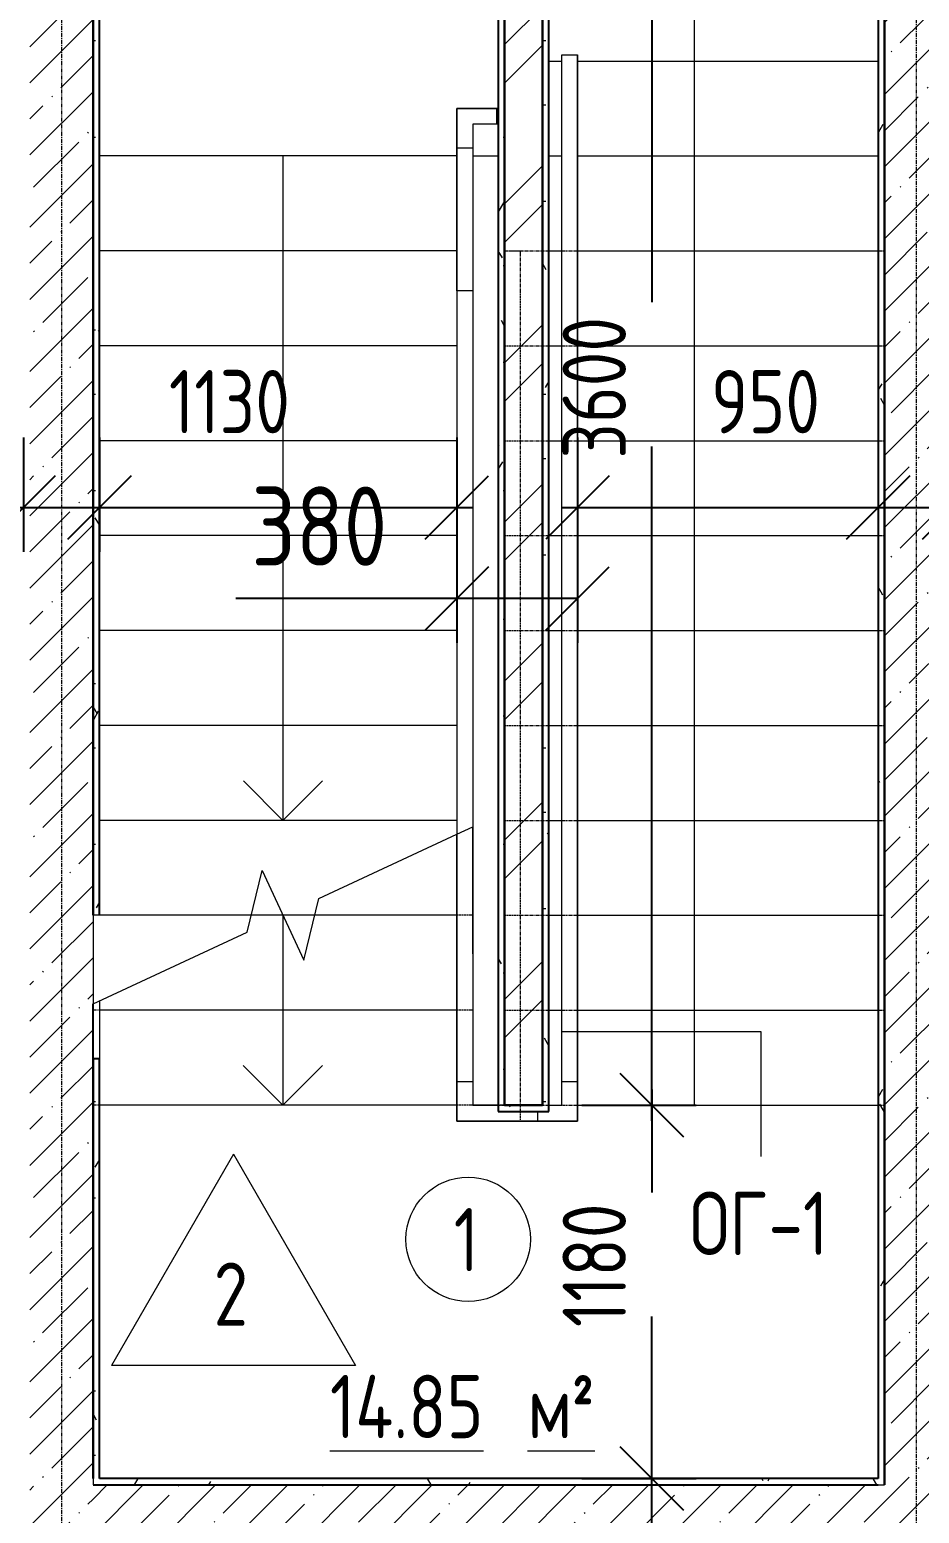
# Model space of a CAD drawing. Header units: millimetres. Extents: x -11854 to 4360091, y -19344 to 4989148.
# Drawn here: x 99603 to 102413, y 17377 to 22067 of the extents above; entities that cross this region are included whole.
import ezdxf

# ---------------------------------------------------------------- set-up
doc = ezdxf.new("R2010")
doc.units = ezdxf.units.MM
doc.linetypes.add('Линия сетки', pattern=[22.225, 12.7, -3.175, 3.175, -3.175])
doc.linetypes.add('Сверху', pattern=[3.96875, 2.38125, -1.5875])
doc.layers.get('0').update_dxf_attribs({"color": 254})
doc.layers.get('Defpoints').update_dxf_attribs({"color": 254})
for name, color, linetype, lineweight in [('_Сверху_ - Верхние поручни', 254, 'Сверху', 9), ('A-ANNO-DIMS', 254, 'Continuous', 9), ('A-AREA-IDEN', 254, 'Continuous', 9), ('A-FLOR', 254, 'Continuous', 9), ('A-FLOR-HRAL-IDEN', 254, 'Continuous', 9), ('A-WALL', 254, 'Continuous', 9), ('S-GRID', 254, 'Continuous', 9), ('S-STRS', 254, 'Continuous', 9), ('S-STRS-ANNO', 254, 'Continuous', 9), ('S-STRS-MBND', 254, 'Сверху', 9), ('Верхние поручни', 254, 'Continuous', 9)]:
    doc.layers.add(name, color=color, linetype=linetype, lineweight=lineweight)
doc.styles.add('ISOCPEUR', font='isocpeur.ttf', dxfattribs={"width": 0.8, "height": 200})
doc.styles.add('ISOCPEUR_1', font='isocpeur.ttf', dxfattribs={"width": 0.8, "height": 250})
doc.styles.add('ISOCPEUR_B', font='', dxfattribs={"width": 0.8, "height": 200})
doc.styles.add('ISOCPEUR_B_1', font='', dxfattribs={"width": 0.8, "height": 200})
doc.styles.get('ISOCPEUR_B').set_extended_font_data('ISOCPEUR', bold=True)
doc.styles.get('ISOCPEUR_B_1').set_extended_font_data('ISOCPEUR', bold=True)
doc.dimstyles.new('2_0_мм_ISOCPEUR', dxfattribs={"dimscale": 304.8, "dimtxt": 199.196235, "dimasz": 0.656168, "dimexe": 0.459318, "dimexo": 0.625, "dimgap": 0.065617, "dimtad": 1, "dimdec": 0, "dimtxsty": 'ISOCPEUR', "dimblk1": 'OBLIQUE', "dimblk2": 'OBLIQUE', "dimsah": 1, "dimcen": 2.5, "dimdle": 0.164042, "dimazin": 3, "dimtfac": 1, "dimtix": 1, "dimtmove": 0, "dimatfit": 3, "dimfxl": 0.787402, "dimfxlon": 1, "dimtvp": 1, "dimarcsym": 2})
doc.dimstyles.new('2_0_мм_ISOCPEUR_1', dxfattribs={"dimscale": 304.8, "dimtxt": 199.196235, "dimasz": 0.656168, "dimexe": 0.459318, "dimexo": 0.625, "dimgap": 0.065617, "dimtad": 1, "dimdec": 0, "dimtxsty": 'ISOCPEUR', "dimblk1": 'OBLIQUE', "dimblk2": 'OBLIQUE', "dimsah": 1, "dimcen": 2.5, "dimdle": 0.164042, "dimazin": 3, "dimtfac": 1, "dimtix": 1, "dimtmove": 1, "dimatfit": 3, "dimfxl": 0.787402, "dimfxlon": 1, "dimtvp": 1, "dimarcsym": 2})
doc.dimstyles.new('2_0_мм_ISOCPEUR_2', dxfattribs={"dimscale": 304.8, "dimtxt": 199.196235, "dimasz": 0.656168, "dimexe": 0.459318, "dimexo": 0.625, "dimgap": 0.065617, "dimtad": 1, "dimdec": 0, "dimtxsty": 'ISOCPEUR_1', "dimblk1": 'OBLIQUE', "dimblk2": 'OBLIQUE', "dimsah": 1, "dimcen": 2.5, "dimdle": 0.164042, "dimazin": 3, "dimtfac": 1, "dimtix": 1, "dimtmove": 0, "dimatfit": 3, "dimfxl": 0.787402, "dimfxlon": 1, "dimtvp": 1, "dimarcsym": 2})
pattern_1 = [(45, (542041.67, 20914.14), (-114.04925, 114.04925), []), (45, (542155.72, 20914.14), (-114.04925, 114.04925), [201.613, -40.323, 3.353, -36.97])]
pattern_2 = [(0, (542041.67, 20914.14), (406.4, 101.6), [33.528, -271.272, 33.528, -271.272, -1625.6]), (0, (542041.67, 20914.14), (406.4, 101.6), [-609.6, 33.528, -576.072, 33.528, -271.272, -711.2]), (0, (542041.67, 20914.14), (406.4, 101.6), [-1524, 33.528, -169.672, 33.528, -474.472]), (120, (542194.07, 20964.94), (-291.18818, 301.152724), [33.528, -271.272, 33.528, -1896.872]), (120, (542194.07, 20964.94), (-291.18818, 301.152724), [-338.328, -271.272, 33.528, -576.072, -1016]), (120, (542194.07, 20964.94), (-291.18818, 301.152724), [-1219.2, 33.528, -271.272, 33.528, -677.672]), (120, (542194.07, 20964.94), (-291.18818, 301.152724), [-1557.528, -169.672, 33.528, -474.472]), (240, (542244.87, 21168.14), (-115.21182, -402.752724), [33.528, -271.272, 33.528, -1896.872]), (240, (542244.87, 21168.14), (-115.21182, -402.752724), [-338.328, -271.272, 33.528, -576.072, -1016]), (240, (542244.87, 21168.14), (-115.21182, -402.752724), [-1219.2, 33.528, -271.272, 33.528, -677.672]), (240, (542244.87, 21168.14), (-115.21182, -402.752724), [-1557.528, -169.672, 33.528, -474.472])]

# ---------------------------------------------------------------- blocks, each defined once
blk = doc.blocks.new('Тип верхнего поручня - Верхний поручень_Внутренний_-4844493-1А')
at = {"layer": 'Верхние поручни'}
for p, q in [((-364141.5, -26630.5), (-364091.5, -26630.1)), ((-364112, -29875.8), (-364141.5, -26630.5)), ((-364091.5, -26630.1), (-364062, -29875.3)), ((-364443.1, -29878.8), (-364450.2, -29097.3)), ((-364400.5, -29073.6), (-364393.1, -29878.3)), ((-364443.1, -29878.8), (-364393.1, -29878.3)), ((-364442, -30003.8), (-364443.1, -29878.8)), ((-364393.1, -29878.3), (-364392.4, -29953.3)), ((-364112, -29875.8), (-364062, -29875.3)), ((-364111.3, -29950.8), (-364112, -29875.8)), ((-364062, -29875.3), (-364060.8, -30000.3)), ((-364392.4, -29953.3), (-364317.5, -29952.7)), ((-364317.5, -29952.7), (-364311.7, -29952.6)), ((-364151.7, -29951.2), (-364111.3, -29950.8)), ((-364317, -30002.7), (-364442, -30003.8)), ((-364185.8, -30001.5), (-364317, -30002.7)), ((-364185.8, -30001.5), (-364186.1, -29971.5)), ((-364060.8, -30000.3), (-364185.8, -30001.5))]:
    blk.add_line(p, q, dxfattribs=at)
blk = doc.blocks.new('Тип верхнего поручня - Верхний поручень_Внутренний_-V8-1А')
at = {"layer": 'Верхние поручни'}
for p, q in [((-364141.5, -26630.5), (-364091.5, -26630.1)), ((-364112, -29875.8), (-364141.5, -26630.5)), ((-364062, -29875.3), (-364091.5, -26630.1)), ((-364450.2, -29097.3), (-364443.1, -29878.8)), ((-364400.5, -29073.6), (-364393.1, -29878.3)), ((-364443.1, -29878.8), (-364442, -30003.8)), ((-364393.1, -29878.3), (-364392.4, -29953.3)), ((-364111.3, -29950.8), (-364112, -29875.8)), ((-364060.8, -30000.3), (-364062, -29875.3)), ((-364392.4, -29953.3), (-364311.7, -29952.6)), ((-364151.7, -29951.2), (-364111.3, -29950.8)), ((-364442, -30003.8), (-364185.8, -30001.5)), ((-364185.8, -30001.5), (-364060.8, -30000.3))]:
    blk.add_line(p, q, dxfattribs=at)
blk = doc.blocks.new('Тип верхнего поручня - Верхний поручень_Внутренний_-4897714-1А')
at = {"layer": 'Верхние поручни'}
for p, q in [((-364470.7, -26803.1), (-364345.7, -26802)), ((-364469.6, -26928.1), (-364470.7, -26803.1)), ((-364345.7, -26802), (-364340.3, -26801.9)), ((-364345.7, -26802), (-364345.3, -26852)), ((-364345.3, -26852), (-364420.3, -26852.7)), ((-364420.3, -26852.7), (-364419.6, -26927.7)), ((-364339.9, -26851.9), (-364345.3, -26852)), ((-364469.6, -26928.1), (-364419.6, -26927.7)), ((-364465.5, -27379.3), (-364469.6, -26928.1)), ((-364419.6, -26927.7), (-364415.5, -27378.9)), ((-364415.5, -27378.9), (-364465.5, -27379.3))]:
    blk.add_line(p, q, dxfattribs=at)
blk = doc.blocks.new('Тип верхнего поручня - Верхний поручень_Внутренний_-V11-1А')
at = {"layer": '_Сверху_ - Верхние поручни'}
for p, q in [((-364315.8, -27252.1), (-364265.8, -27251.7)), ((-364291.3, -29952.4), (-364315.8, -27252.1)), ((-364240.8, -30002), (-364265.8, -27251.7)), ((-364449.9, -29097.1), (-364442.7, -29878.8)), ((-364400.1, -29073.4), (-364392.7, -29878.3)), ((-364442.7, -29878.8), (-364441.6, -30003.8)), ((-364392.7, -29878.3), (-364392.1, -29953.3)), ((-364392.1, -29953.3), (-364291.3, -29952.4)), ((-364441.6, -30003.8), (-364240.8, -30002))]:
    blk.add_line(p, q, dxfattribs=at)
at = {"layer": 'Верхние поручни'}
for p, q in [((-364345.7, -26802), (-364470.7, -26803.1)), ((-364470.7, -26803.1), (-364469.6, -26928.1)), ((-364340.3, -26801.9), (-364345.7, -26802)), ((-364345.3, -26852), (-364420.3, -26852.7)), ((-364420.3, -26852.7), (-364419.6, -26927.7)), ((-364339.9, -26851.9), (-364345.3, -26852)), ((-364469.6, -26928.1), (-364449.9, -29097.1)), ((-364419.6, -26927.7), (-364400.1, -29073.4)), ((-364449.9, -29097.1), (-364400.1, -29073.4))]:
    blk.add_line(p, q, dxfattribs=at)
blk = doc.blocks.new('АР-Марка-Помещения-Этаж_Секция_Номер - Номер-1294543-1А')
at = {"layer": 'A-AREA-IDEN'}
blk.add_circle((0, 1.219), 1.965, dxfattribs=at)
blk = doc.blocks.new('_Oblique')
at = {"color": 0, "linetype": 'ByBlock', "lineweight": -2}
blk.add_line((-0.5, -0.5), (0.5, 0.5), dxfattribs=at)
blk = doc.blocks.new('*D628')
at = {"layer": 'A-ANNO-DIMS', "color": 0, "lineweight": -2, "transparency": 16777216}
for p, q in [((97722.6, 20777.2), (97722.6, 20416.2)), ((99582.6, 20777.2), (99582.6, 20416.2)), ((97672.6, 20556.2), (99632.6, 20556.2))]:
    blk.add_line(p, q, dxfattribs=at)
at = {"layer": 'Defpoints', "color": 0, "transparency": 16777216}
for p in [(97722.6, 20796.2), (99582.6, 20796.2), (99582.6, 20556.2)]:
    blk.add_point(p, dxfattribs=at)
at = {"layer": 'A-ANNO-DIMS', "color": 0, "lineweight": -2, "transparency": 16777216, "xscale": 200, "yscale": 200, "zscale": 200, "rotation": 180}
blk.add_blockref('_Oblique', (97722.6, 20556.2), dxfattribs=at)
at = {"layer": 'A-ANNO-DIMS', "color": 0, "lineweight": -2, "transparency": 16777216, "xscale": 200, "yscale": 200, "zscale": 200}
blk.add_blockref('_Oblique', (99582.6, 20556.2), dxfattribs=at)
at = {"layer": 'A-ANNO-DIMS', "color": 0, "transparency": 16777216, "insert": (98270.8, 20990.9), "char_height": 200, "width": 496.458, "attachment_point": 1, "line_spacing_factor": 1.149209, "style": 'ISOCPEUR'}
blk.add_mtext('\\A1;1860', dxfattribs=at)
blk = doc.blocks.new('*D629')
at = {"layer": 'A-ANNO-DIMS', "color": 0, "lineweight": -2, "transparency": 16777216}
for p, q in [((99582.6, 20777.2), (99582.6, 20416.2)), ((99822.6, 20777.2), (99822.6, 20416.2)), ((99532.6, 20556.2), (99872.6, 20556.2))]:
    blk.add_line(p, q, dxfattribs=at)
at = {"layer": 'Defpoints', "color": 0, "transparency": 16777216}
for p in [(99582.6, 20796.2), (99822.6, 20796.2), (99822.6, 20556.2)]:
    blk.add_point(p, dxfattribs=at)
at = {"layer": 'A-ANNO-DIMS', "color": 0, "lineweight": -2, "transparency": 16777216, "xscale": 200, "yscale": 200, "zscale": 200, "rotation": 180}
blk.add_blockref('_Oblique', (99582.6, 20556.2), dxfattribs=at)
at = {"layer": 'A-ANNO-DIMS', "color": 0, "lineweight": -2, "transparency": 16777216, "xscale": 200, "yscale": 200, "zscale": 200}
blk.add_blockref('_Oblique', (99822.6, 20556.2), dxfattribs=at)
at = {"layer": 'A-ANNO-DIMS', "color": 0, "transparency": 16777216, "insert": (99230.3, 20990.9), "char_height": 200, "width": 418.312, "attachment_point": 1, "line_spacing_factor": 1.149209, "style": 'ISOCPEUR'}
blk.add_mtext('\\A1;240', dxfattribs=at)
blk = doc.blocks.new('*D630')
at = {"layer": 'A-ANNO-DIMS', "color": 0, "lineweight": -2, "transparency": 16777216}
for p, q in [((99822.6, 20777.2), (99822.6, 20416.2)), ((100952.2, 20777.2), (100952.2, 20416.2)), ((99772.6, 20556.2), (101002.2, 20556.2))]:
    blk.add_line(p, q, dxfattribs=at)
at = {"layer": 'Defpoints', "color": 0, "transparency": 16777216}
for p in [(99822.6, 20796.2), (100952.2, 20796.2), (100952.2, 20556.2)]:
    blk.add_point(p, dxfattribs=at)
at = {"layer": 'A-ANNO-DIMS', "color": 0, "lineweight": -2, "transparency": 16777216, "xscale": 200, "yscale": 200, "zscale": 200, "rotation": 180}
blk.add_blockref('_Oblique', (99822.6, 20556.2), dxfattribs=at)
at = {"layer": 'A-ANNO-DIMS', "color": 0, "lineweight": -2, "transparency": 16777216, "xscale": 200, "yscale": 200, "zscale": 200}
blk.add_blockref('_Oblique', (100952.2, 20556.2), dxfattribs=at)
at = {"layer": 'A-ANNO-DIMS', "color": 0, "transparency": 16777216, "insert": (100042.2, 20990.9), "char_height": 200, "width": 459.684, "attachment_point": 1, "line_spacing_factor": 1.149209, "style": 'ISOCPEUR'}
blk.add_mtext('\\A1;1130', dxfattribs=at)
blk = doc.blocks.new('*D631')
at = {"layer": 'A-ANNO-DIMS', "color": 0, "lineweight": -2, "transparency": 16777216}
for p, q in [((100952.2, 20777.2), (100952.2, 20129.1)), ((101333, 20777.2), (101333, 20129.1)), ((100952.2, 20269.1), (100253.5, 20269.1)), ((101333, 20269.1), (100902.2, 20269.1))]:
    blk.add_line(p, q, dxfattribs=at)
at = {"layer": 'Defpoints', "color": 0, "transparency": 16777216}
for p in [(100952.2, 20796.2), (101333, 20796.2), (101333, 20269.1)]:
    blk.add_point(p, dxfattribs=at)
at = {"layer": 'A-ANNO-DIMS', "color": 0, "lineweight": -2, "transparency": 16777216, "xscale": 200, "yscale": 200, "zscale": 200, "rotation": 180}
blk.add_blockref('_Oblique', (100952.2, 20269.1), dxfattribs=at)
at = {"layer": 'A-ANNO-DIMS', "color": 0, "lineweight": -2, "transparency": 16777216, "xscale": 200, "yscale": 200, "zscale": 200}
blk.add_blockref('_Oblique', (101333, 20269.1), dxfattribs=at)
at = {"layer": 'A-ANNO-DIMS', "color": 0, "transparency": 16777216, "insert": (100302.9, 20622.4), "char_height": 250, "width": 399.925, "attachment_point": 1, "line_spacing_factor": 1.149209, "style": 'ISOCPEUR_1'}
blk.add_mtext('\\A1;\u200e380', dxfattribs=at)
blk = doc.blocks.new('*D632')
at = {"layer": 'A-ANNO-DIMS', "color": 0, "lineweight": -2, "transparency": 16777216}
for p, q in [((101333, 20777.2), (101333, 20416.2)), ((102282.6, 20777.2), (102282.6, 20416.2)), ((101283, 20556.2), (102332.6, 20556.2))]:
    blk.add_line(p, q, dxfattribs=at)
at = {"layer": 'Defpoints', "color": 0, "transparency": 16777216}
for p in [(101333, 20796.2), (102282.6, 20796.2), (102282.6, 20556.2)]:
    blk.add_point(p, dxfattribs=at)
at = {"layer": 'A-ANNO-DIMS', "color": 0, "lineweight": -2, "transparency": 16777216, "xscale": 200, "yscale": 200, "zscale": 200, "rotation": 180}
blk.add_blockref('_Oblique', (101333, 20556.2), dxfattribs=at)
at = {"layer": 'A-ANNO-DIMS', "color": 0, "lineweight": -2, "transparency": 16777216, "xscale": 200, "yscale": 200, "zscale": 200}
blk.add_blockref('_Oblique', (102282.6, 20556.2), dxfattribs=at)
at = {"layer": 'A-ANNO-DIMS', "color": 0, "transparency": 16777216, "insert": (101754.8, 20990.9), "char_height": 200, "width": 399.925, "attachment_point": 1, "line_spacing_factor": 1.149209, "style": 'ISOCPEUR'}
blk.add_mtext('\\A1;950', dxfattribs=at)
blk = doc.blocks.new('*D633')
at = {"layer": 'A-ANNO-DIMS', "color": 0, "lineweight": -2, "transparency": 16777216}
for p, q in [((102282.6, 20777.2), (102282.6, 20416.2)), ((102522.6, 20777.2), (102522.6, 20416.2)), ((102232.6, 20556.2), (102572.6, 20556.2))]:
    blk.add_line(p, q, dxfattribs=at)
at = {"layer": 'Defpoints', "color": 0, "transparency": 16777216}
for p in [(102282.6, 20796.2), (102522.6, 20796.2), (102522.6, 20556.2)]:
    blk.add_point(p, dxfattribs=at)
at = {"layer": 'A-ANNO-DIMS', "color": 0, "lineweight": -2, "transparency": 16777216, "xscale": 200, "yscale": 200, "zscale": 200, "rotation": 180}
blk.add_blockref('_Oblique', (102282.6, 20556.2), dxfattribs=at)
at = {"layer": 'A-ANNO-DIMS', "color": 0, "lineweight": -2, "transparency": 16777216, "xscale": 200, "yscale": 200, "zscale": 200}
blk.add_blockref('_Oblique', (102522.6, 20556.2), dxfattribs=at)
at = {"layer": 'A-ANNO-DIMS', "color": 0, "transparency": 16777216, "insert": (102663, 20990.9), "char_height": 200, "width": 418.312, "attachment_point": 1, "line_spacing_factor": 1.149209, "style": 'ISOCPEUR'}
blk.add_mtext('\\A1;240', dxfattribs=at)
blk = doc.blocks.new('МАРКА ПОМЕЩЕНИЯ - ПОЛЫ - Площадь-6347788-1А')
at = {"layer": 'A-AREA-IDEN'}
for p, q in [((0, 4.233), (-3.855, -2.444)), ((0, 4.233), (3.855, -2.444)), ((3.855, -2.444), (-3.855, -2.444))]:
    blk.add_line(p, q, dxfattribs=at)
blk = doc.blocks.new('*D644')
at = {"layer": 'A-ANNO-DIMS', "color": 0, "lineweight": -2, "transparency": 16777216}
for p, q in [((101567.3, 16617.4), (101567.3, 17537.4)), ((101346.4, 17487.4), (101707.3, 17487.4)), ((101346.4, 16667.4), (101707.3, 16667.4))]:
    blk.add_line(p, q, dxfattribs=at)
at = {"layer": 'Defpoints', "color": 0, "transparency": 16777216}
for p in [(101327.3, 17487.4), (101567.3, 17487.4), (101327.3, 16667.4)]:
    blk.add_point(p, dxfattribs=at)
at = {"layer": 'A-ANNO-DIMS', "color": 0, "lineweight": -2, "transparency": 16777216, "xscale": 200, "yscale": 200, "zscale": 200}
for p, rotation in [((101567.3, 17487.4), 90), ((101567.3, 16667.4), 270)]:
    blk.add_blockref('_Oblique', p, dxfattribs=dict(at, rotation=rotation))
at = {"layer": 'A-ANNO-DIMS', "color": 0, "transparency": 16777216, "insert": (101447.3, 17077.4), "char_height": 200, "width": 399.925, "attachment_point": 5, "rotation": 90, "style": 'ISOCPEUR'}
blk.add_mtext('\\A1;820', dxfattribs=at)
blk = doc.blocks.new('*D645')
at = {"layer": 'A-ANNO-DIMS', "color": 0, "lineweight": -2, "transparency": 16777216}
for p, q in [((101567.3, 18717.4), (101567.3, 18391.8)), ((101346.4, 18667.4), (101707.3, 18667.4)), ((101567.3, 17437.4), (101567.3, 17999.8)), ((101346.4, 17487.4), (101707.3, 17487.4))]:
    blk.add_line(p, q, dxfattribs=at)
at = {"layer": 'Defpoints', "color": 0, "transparency": 16777216}
for p in [(101327.3, 18667.4), (101567.3, 18667.4), (101327.3, 17487.4)]:
    blk.add_point(p, dxfattribs=at)
at = {"layer": 'A-ANNO-DIMS', "color": 0, "lineweight": -2, "transparency": 16777216, "xscale": 200, "yscale": 200, "zscale": 200}
for p, rotation in [((101567.3, 18667.4), 90), ((101567.3, 17487.4), 270)]:
    blk.add_blockref('_Oblique', p, dxfattribs=dict(at, rotation=rotation))
at = {"layer": 'A-ANNO-DIMS', "color": 0, "transparency": 16777216, "insert": (101286, 17966), "char_height": 200, "width": 459.684, "attachment_point": 1, "rotation": 90, "line_spacing_factor": 1.149209, "style": 'ISOCPEUR'}
blk.add_mtext('\\A1;1180', dxfattribs=at)
blk = doc.blocks.new('*D646')
at = {"layer": 'A-ANNO-DIMS', "color": 0, "lineweight": -2, "transparency": 16777216}
for p, q in [((101567.3, 22317.4), (101567.3, 21205.5)), ((101346.4, 22267.4), (101707.3, 22267.4)), ((101567.3, 18617.4), (101567.3, 20749.5)), ((101346.4, 18667.4), (101707.3, 18667.4))]:
    blk.add_line(p, q, dxfattribs=at)
at = {"layer": 'Defpoints', "color": 0, "transparency": 16777216}
for p in [(101327.3, 22267.4), (101567.3, 22267.4), (101327.3, 18667.4)]:
    blk.add_point(p, dxfattribs=at)
at = {"layer": 'A-ANNO-DIMS', "color": 0, "lineweight": -2, "transparency": 16777216, "xscale": 200, "yscale": 200, "zscale": 200}
for p, rotation in [((101567.3, 22267.4), 90), ((101567.3, 18667.4), 270)]:
    blk.add_blockref('_Oblique', p, dxfattribs=dict(at, rotation=rotation))
at = {"layer": 'A-ANNO-DIMS', "color": 0, "transparency": 16777216, "insert": (101286, 20710.9), "char_height": 200, "width": 533.233, "attachment_point": 1, "rotation": 90, "line_spacing_factor": 1.149209, "style": 'ISOCPEUR'}
blk.add_mtext('\\A1;3600', dxfattribs=at)

msp = doc.modelspace()

# ---------------------------------------------------------------- hatches: boundary and pattern name
at = {"layer": 'A-WALL'}
h = msp.add_hatch(dxfattribs=at)
h.set_pattern_fill('FP_3', color=8, style=0, pattern_type=2)
h.set_pattern_definition(pattern_2)
h.paths.add_polyline_path([(101222.6, 18667), (101242.6, 18667), (101242.6, 24337.4), (101222.6, 24337.4), (101222.6, 19143.2)])
h.paths.add_polyline_path([(101222.6, 25337.4), (101242.6, 25337.4), (101242.6, 25387.4), (101222.6, 25387.4)])
h = msp.add_hatch(dxfattribs=at)
h.set_pattern_fill('FP_3', color=8, style=0, pattern_type=2)
h.set_pattern_definition(pattern_2)
h.paths.add_polyline_path([(102282.6, 17467.4), (102302.6, 17467.4), (102302.6, 25387.4), (102282.6, 25387.4), (102282.6, 17487.4)])
h = msp.add_hatch(dxfattribs=at)
h.set_pattern_fill('FP_1', color=8, style=0, pattern_type=2)
h.set_pattern_definition(pattern_1)
h.paths.add_polyline_path([(102302.6, 16687.4), (102502.6, 16687.4), (102502.6, 23017.4), (102302.6, 23017.4), (102302.6, 16807.4)])
h = msp.add_hatch(dxfattribs=at)
h.set_pattern_fill('FP_1', color=8, style=0, pattern_type=2)
h.set_pattern_definition(pattern_1)
h.paths.add_polyline_path([(99602.6, 16687.4), (99802.6, 16687.4), (99802.6, 22617.4), (99602.6, 22617.4), (99602.6, 16887.4)])
h = msp.add_hatch(dxfattribs=at)
h.set_pattern_fill('FP_3', color=8, style=0, pattern_type=2)
h.set_pattern_definition(pattern_2)
h.paths.add_polyline_path([(99802.6, 19267.4), (99822.6, 19267.4), (99822.6, 22617.4), (99802.6, 22617.4), (99802.6, 20138.6)])
h = msp.add_hatch(dxfattribs=at)
h.set_pattern_fill('FP_4', color=8, style=0, pattern_type=2)
h.set_pattern_definition([(45, (542041.67, 20914.14), (-251.44717, 251.44717), []), (45, (542041.67, 21295.14), (-251.44717, 251.44717), [])])
h.paths.add_polyline_path([(101102.6, 18667.4), (101222.6, 18667.4), (101222.6, 22617.4), (101102.6, 22617.4), (101102.6, 19143.2)])
h = msp.add_hatch(dxfattribs=at)
h.set_pattern_fill('FP_3', color=8, style=0, pattern_type=2)
h.set_pattern_definition(pattern_2)
h.paths.add_polyline_path([(101082.6, 18647), (101102.6, 18647), (101102.6, 22597.4), (101082.6, 22597.4), (101082.6, 19143.2)])
h = msp.add_hatch(dxfattribs=at)
h.set_pattern_fill('FP_3', color=8, style=0, pattern_type=2)
h.set_pattern_definition(pattern_2)
h.paths.add_polyline_path([(99822.6, 17487.4), (99822.6, 18814.2), (99802.6, 18814.2), (99802.6, 17487.4)])
h = msp.add_hatch(dxfattribs=at)
h.set_pattern_fill('FP_3', color=8, style=0, pattern_type=2)
h.set_pattern_definition(pattern_2)
h.paths.add_polyline_path([(101102.6, 18647), (101242.6, 18647), (101242.6, 18667), (101102.6, 18667)])
h = msp.add_hatch(dxfattribs=at)
h.set_pattern_fill('FP_3', color=8, style=0, pattern_type=2)
h.set_pattern_definition(pattern_2)
h.paths.add_polyline_path([(102282.6, 17467.4), (102282.6, 17487.4), (99802.6, 17487.4), (99802.6, 17467.4), (101713.1, 17467.4)])
h = msp.add_hatch(dxfattribs=at)
h.set_pattern_fill('FP_1', color=8, style=0, pattern_type=2)
h.set_pattern_definition(pattern_1)
h.paths.add_polyline_path([(99802.6, 17267.4), (102302.6, 17267.4), (102302.6, 17467.4), (99802.6, 17467.4)])

# ---------------------------------------------------------------- linework, layer by layer
at = {"layer": 'A-FLOR', "color": 8}
msp.add_line((101002.6, 21667.4), (101082.6, 21667.4), dxfattribs=at)
at = {"layer": 'A-FLOR-HRAL-IDEN', "color": 8}
for p, q in [((101282.6, 18900.4), (101912.1, 18900.4)), ((101912.1, 18900.4), (101912.1, 18504.7))]:
    msp.add_line(p, q, dxfattribs=at)
at = {"layer": 'A-WALL', "color": 8, "lineweight": 25}
for p, q in [((102302.6, 17467.4), (102302.6, 25387.4)), ((102282.6, 25367.4), (102282.6, 17487.4)), ((101242.6, 18647), (101242.6, 24337.4)), ((102302.6, 23117.4), (102302.6, 17467.4)), ((99802.6, 19267.4), (99802.6, 22617.4)), ((99802.6, 22617.4), (99802.6, 19267.4)), ((99822.6, 19267.4), (99822.6, 22617.4)), ((101102.6, 22617.4), (101102.6, 18667.4)), ((101222.6, 18667.4), (101222.6, 22617.4)), ((101222.6, 22617.4), (101222.6, 18667)), ((101082.6, 22597.4), (101082.6, 18647)), ((101102.6, 18667), (101102.6, 22597.4)), ((99802.6, 17487.4), (99802.6, 18987.6)), ((99822.6, 18814.2), (99802.6, 18814.2)), ((99802.6, 18814.2), (99802.6, 17487.4)), ((99822.6, 17487.4), (99822.6, 18814.2)), ((101102.6, 18667.4), (101222.6, 18667.4)), ((101222.6, 18667), (101102.6, 18667)), ((101082.6, 18647), (101242.6, 18647)), ((99802.6, 17467.4), (99802.6, 17467.4)), ((99802.6, 17467.4), (102282.6, 17467.4)), ((102282.6, 17487.4), (99822.6, 17487.4))]:
    msp.add_line(p, q, dxfattribs=at)
at = {"layer": 'A-WALL', "color": 8}
for p, q in [((99822.6, 18997), (99822.6, 18814.2)), ((99802.6, 17487.4), (99802.6, 17467.4)), ((102282.6, 17467.4), (102302.6, 17467.4))]:
    msp.add_line(p, q, dxfattribs=at)
at = {"layer": 'S-GRID', "color": 8, "linetype": 'Линия сетки'}
for p, q in [((99702.6, 26233.7), (99702.6, -4343.8)), ((102402.6, 26233.7), (102402.6, -4343.8))]:
    msp.add_line(p, q, dxfattribs=at)
at = {"layer": 'S-STRS', "color": 8, "linetype": 'Сверху'}
for p, q in [((101242.6, 21967.4), (101283, 21967.4)), ((101333, 21967.4), (102282.6, 21967.4)), ((100952.2, 21667.4), (99822.6, 21667.4)), ((101242.6, 21667.4), (101283, 21667.4)), ((101333, 21667.4), (102282.6, 21667.4)), ((100952.2, 21367.4), (99822.6, 21367.4)), ((101242.6, 21367.4), (101283, 21367.4)), ((101333, 21367.4), (102282.6, 21367.4)), ((100952.2, 21067.4), (99822.6, 21067.4)), ((101242.6, 21067.4), (101283, 21067.4)), ((101333, 21067.4), (102282.6, 21067.4)), ((100952.2, 20767.4), (99822.6, 20767.4)), ((101242.6, 20767.4), (101283, 20767.4)), ((101333, 20767.4), (102282.6, 20767.4)), ((100952.2, 20467.4), (99822.6, 20467.4)), ((101242.6, 20467.4), (101283, 20467.4)), ((101333, 20467.4), (102282.6, 20467.4)), ((100952.2, 20167.4), (99822.6, 20167.4)), ((101242.6, 20167.4), (101283, 20167.4)), ((101333, 20167.4), (102282.6, 20167.4)), ((100952.2, 19867.4), (99822.6, 19867.4)), ((101242.6, 19867.4), (101283, 19867.4)), ((101333, 19867.4), (102282.6, 19867.4)), ((100952.2, 19567.4), (99822.6, 19567.4)), ((101242.6, 19567.4), (101283, 19567.4)), ((101333, 19567.4), (102282.6, 19567.4)), ((100302.1, 19267.4), (99802.6, 19267.4)), ((100402.6, 19267.4), (100302.1, 19267.4)), ((100503, 19267.4), (100402.6, 19267.4)), ((100951.8, 19267.4), (100503, 19267.4)), ((101242.6, 19267.4), (101283, 19267.4)), ((101333, 19267.4), (102282.6, 19267.4)), ((100951.8, 18967.4), (99822.6, 18967.4)), ((101242.6, 18967.4), (101283, 18967.4)), ((101333, 18967.4), (102282.6, 18967.4)), ((100951.8, 18667.4), (99822.6, 18667.4)), ((101242.6, 18667.4), (101283, 18667.4)), ((101333, 18667.4), (102282.6, 18667.4))]:
    msp.add_line(p, q, dxfattribs=at)
at = {"layer": 'S-STRS', "color": 8}
for p, q in [((101242.6, 21967.4), (101283, 21967.4)), ((101333, 21967.4), (102282.6, 21967.4)), ((100952.2, 21667.4), (99822.6, 21667.4)), ((101242.6, 21667.4), (101283, 21667.4)), ((101333, 21667.4), (102282.6, 21667.4)), ((100952.2, 21367.4), (99822.6, 21367.4)), ((101242.6, 21367.4), (101283, 21367.4)), ((101333, 21367.4), (102282.6, 21367.4)), ((100952.2, 21067.4), (99822.6, 21067.4)), ((101242.6, 21067.4), (101283, 21067.4)), ((101333, 21067.4), (102282.6, 21067.4)), ((100952.2, 20767.4), (99822.6, 20767.4)), ((101242.6, 20767.4), (101283, 20767.4)), ((101333, 20767.4), (102282.6, 20767.4)), ((100952.2, 20467.4), (99822.6, 20467.4)), ((101242.6, 20467.4), (101283, 20467.4)), ((101333, 20467.4), (102282.6, 20467.4)), ((100952.2, 20167.4), (99822.6, 20167.4)), ((101242.6, 20167.4), (101283, 20167.4)), ((101333, 20167.4), (102282.6, 20167.4)), ((100952.2, 19867.4), (99822.6, 19867.4)), ((101242.6, 19867.4), (101283, 19867.4)), ((101333, 19867.4), (102282.6, 19867.4)), ((100952.2, 19567.4), (99822.6, 19567.4)), ((101242.6, 19567.4), (101283, 19567.4)), ((101333, 19567.4), (102282.6, 19567.4)), ((101002.2, 19547), (101002.2, 19267.4)), ((101002.6, 19547.2), (101002.6, 19267.4)), ((99802.6, 19267.4), (99802.6, 18987.6)), ((100302.1, 19267.4), (99802.6, 19267.4)), ((100402.6, 19267.4), (100302.1, 19267.4)), ((100503, 19267.4), (100402.6, 19267.4)), ((100951.8, 19267.4), (100503, 19267.4)), ((101002.2, 19267.4), (101002.2, 18967.4)), ((101002.6, 19267.4), (101002.6, 18967.4)), ((101242.6, 19267.4), (101283, 19267.4)), ((101333, 19267.4), (102282.6, 19267.4)), ((100951.8, 18967.4), (99822.6, 18967.4)), ((101002.2, 18967.4), (101002.2, 18667.4)), ((101002.6, 18967.4), (101002.6, 18667.4)), ((101242.6, 18967.4), (101283, 18967.4)), ((101333, 18967.4), (102282.6, 18967.4)), ((100951.8, 18667.4), (99822.6, 18667.4)), ((101082.6, 18667.4), (101002.2, 18667.4)), ((101242.6, 18667.4), (101283, 18667.4)), ((101333, 18667.4), (102282.6, 18667.4))]:
    msp.add_line(p, q, dxfattribs=at)
at = {"layer": 'S-STRS-ANNO', "color": 8}
for p, q in [((101702.6, 21967.4), (101702.6, 22267.4)), ((101702.6, 21667.4), (101702.6, 21967.4)), ((100402.6, 21667.4), (100402.6, 21367.4)), ((101702.6, 21367.4), (101702.6, 21667.4)), ((100402.6, 21367.4), (100402.6, 21067.4)), ((101702.6, 21067.4), (101702.6, 21367.4)), ((100402.6, 21067.4), (100402.6, 20767.4)), ((101702.6, 20767.4), (101702.6, 21067.4)), ((100402.6, 20767.4), (100402.6, 20467.4)), ((101702.6, 20467.4), (101702.6, 20767.4)), ((100402.6, 20467.4), (100402.6, 20167.4)), ((101702.6, 20167.4), (101702.6, 20467.4)), ((100402.6, 20167.4), (100402.6, 19867.4)), ((101702.6, 19867.4), (101702.6, 20167.4)), ((100402.6, 19867.4), (100402.6, 19567.4)), ((101702.6, 19567.4), (101702.6, 19867.4)), ((100402.6, 19567.4), (100277.6, 19692.4)), ((100402.6, 19567.4), (100527.6, 19692.4)), ((101702.6, 19267.4), (101702.6, 19567.4)), ((100402.2, 19267.4), (100402.2, 18967.4)), ((101702.6, 18967.4), (101702.6, 19267.4)), ((100402.2, 18967.4), (100402.2, 18667.4)), ((101702.6, 18667.4), (101702.6, 18967.4)), ((100402.2, 18667.4), (100277.2, 18792.4)), ((100402.2, 18667.4), (100527.2, 18792.4))]:
    msp.add_line(p, q, dxfattribs=at)
at = {"layer": 'S-STRS-MBND', "color": 8}
for p, q in [((101102.6, 21367.4), (102302.6, 21367.4)), ((101102.6, 18667.4), (101102.6, 21367.4)), ((102302.6, 18667.4), (102302.6, 21367.4)), ((101102.6, 21067.4), (102302.6, 21067.4)), ((101102.6, 21067.4), (102302.6, 21067.4)), ((101102.6, 20767.4), (102302.6, 20767.4)), ((101102.6, 20767.4), (102302.6, 20767.4)), ((101102.6, 20467.4), (102302.6, 20467.4)), ((101102.6, 20467.4), (102302.6, 20467.4)), ((101102.6, 20167.4), (102302.6, 20167.4)), ((101102.6, 20167.4), (102302.6, 20167.4)), ((101102.6, 19867.4), (102302.6, 19867.4)), ((101102.6, 19867.4), (102302.6, 19867.4)), ((101102.6, 19567.4), (102302.6, 19567.4)), ((101102.6, 19567.4), (102302.6, 19567.4)), ((101002.6, 19547.2), (101002.6, 18667.4)), ((100402.6, 19267.4), (100302.1, 19267.4)), ((100402.6, 19267.4), (100302.1, 19267.4)), ((101002.6, 19267.4), (100503, 19267.4)), ((101002.6, 19267.4), (100503, 19267.4)), ((101102.6, 19267.4), (102302.6, 19267.4)), ((101102.6, 19267.4), (102302.6, 19267.4)), ((99802.6, 18987.6), (99802.6, 18667.4)), ((101002.6, 18967.4), (99802.6, 18967.4)), ((101002.6, 18967.4), (99802.6, 18967.4)), ((101102.6, 18967.4), (102302.6, 18967.4)), ((101102.6, 18967.4), (102302.6, 18967.4)), ((99802.6, 18667.4), (99802.6, 17467.4)), ((101002.6, 18667.4), (99802.6, 18667.4)), ((101002.6, 18667.4), (99802.6, 18667.4)), ((101102.6, 18667.4), (101002.6, 18667.4)), ((101102.6, 18667.4), (102302.6, 18667.4)), ((101102.6, 18667.4), (102302.6, 18667.4)), ((102302.6, 17467.4), (102302.6, 18667.4)), ((99802.6, 17467.4), (102302.6, 17467.4))]:
    msp.add_line(p, q, dxfattribs=at)
at = {"layer": 'S-STRS-MBND', "color": 8, "linetype": 'Continuous'}
for p, q in [((100515.9, 19320.2), (100952.2, 19523.7)), ((100289.3, 19214.6), (100336.5, 19409)), ((100336.5, 19409), (100468.6, 19125.8)), ((100468.6, 19125.8), (100515.9, 19320.2)), ((99802.6, 18987.6), (100289.3, 19214.6))]:
    msp.add_line(p, q, dxfattribs=at)

# ---------------------------------------------------------------- block references
at = {"layer": 'A-AREA-IDEN', "color": 8, "xscale": 99.99999999999991, "yscale": 99.99999999999991, "zscale": 99.99999999999991}
for name, p in [('МАРКА ПОМЕЩЕНИЯ - ПОЛЫ - Площадь-6347788-1А', (100246.7, 18089.4)), ('АР-Марка-Помещения-Этаж_Секция_Номер - Номер-1294543-1А', (100987.6, 18121.5))]:
    msp.add_blockref(name, p, dxfattribs=at)
at = {"layer": 'Верхние поручни', "color": 8, "rotation": 359.4783850228292}
for name in ['Тип верхнего поручня - Верхний поручень_Внутренний_-4844493-1А', 'Тип верхнего поручня - Верхний поручень_Внутренний_-V8-1А', 'Тип верхнего поручня - Верхний поручень_Внутренний_-V11-1А', 'Тип верхнего поручня - Верхний поручень_Внутренний_-4897714-1А']:
    msp.add_blockref(name, (465651.8, 45301.8), dxfattribs=at)

# ---------------------------------------------------------------- texts
at = {"layer": 'A-AREA-IDEN', "color": 8, "char_height": 200, "attachment_point": 1}
for s, insert, width, style in [('\\fISOCPEUR|b1|i0|c204|p34|;\\W.8;1', (100941.8, 18342.3), 102.616, 'ISOCPEUR_B'), ('\\fISOCPEUR|b0|i0|c204|p34|;\\W.8;2', (100183.3, 18170), 141.097, 'ISOCPEUR'), ('\\L14.85 ', (100550.8, 17814.9), 756.793, 'ISOCPEUR_B'), ('\\L\\fISOCPEUR|b1|i0|c238|p34|;\\W.8;\\L²', (101312.8, 17814.9), 128.27, 'ISOCPEUR_B_1'), ('\\L\\fISOCPEUR|b1|i0|c204|p34|;\\W.8;\\Lм', (101175.2, 17814.9), 166.751, 'ISOCPEUR_B')]:
    msp.add_mtext(s, dxfattribs=dict(at, insert=insert, width=width, style=style))

# ---------------------------------------------------------------- dimensions: what is measured, and where the dimension line sits
at = {"layer": 'A-ANNO-DIMS', "color": 8}
for base, p1, p2, override, picture, middle in [((101567.3, 22267.4), (101327.3, 18667.4), (101327.3, 22267.4), {"dimfxl": 3600.000149}, '*D646', (101419.4, 20977.5)), ((101567.3, 18667.4), (101327.3, 17487.4), (101327.3, 18667.4), {"dimfxl": 1180}, '*D645', (101419.4, 18195.8))]:
    dim = msp.add_linear_dim(base=base, p1=p1, p2=p2, angle=90, dimstyle='2_0_мм_ISOCPEUR_1', override=override, dxfattribs=at)
    dim.commit()
    dim.dimension.update_dxf_attribs({"geometry": picture, "text_midpoint": middle, "dimtype": 160, "text_rotation": 90})
for base, p1, p2, override, picture, middle in [((99582.6, 20556.2), (97722.6, 20796.2), (99582.6, 20796.2), {"dimfxl": 1860}, '*D628', (98519, 20704.2)), ((99822.6, 20556.2), (99582.6, 20796.2), (99822.6, 20796.2), {"dimfxl": 240}, '*D629', (99439.5, 20704.2)), ((100952.2, 20556.2), (99822.6, 20796.2), (100952.2, 20796.2), {"dimfxl": 1129.600843}, '*D630', (100272, 20704.2)), ((102282.6, 20556.2), (101333, 20796.2), (102282.6, 20796.2), {"dimfxl": 949.59895}, '*D632', (101954.7, 20704.2)), ((102522.6, 20556.2), (102282.6, 20796.2), (102522.6, 20796.2), {"dimfxl": 239.999824}, '*D633', (102872.2, 20704.2))]:
    dim = msp.add_linear_dim(base=base, p1=p1, p2=p2, dimstyle='2_0_мм_ISOCPEUR_1', override=override, dxfattribs=at)
    dim.commit()
    dim.dimension.update_dxf_attribs({"geometry": picture, "text_midpoint": middle, "dimtype": 160})
dim = msp.add_linear_dim(base=(101333, 20269.1), p1=(100952.2, 20796.2), p2=(101333, 20796.2), text='\u200e380', dimstyle='2_0_мм_ISOCPEUR_2', override={"dimfxl": 380.800382}, dxfattribs=at)
dim.commit()
dim.dimension.update_dxf_attribs({"geometry": '*D631', "text_midpoint": (100502.8, 20269.1), "dimtype": 160})
dim = msp.add_linear_dim(base=(101567.3, 17487.4), p1=(101327.3, 16667.4), p2=(101327.3, 17487.4), angle=90, dimstyle='2_0_мм_ISOCPEUR', override={"dimfxl": 820}, dxfattribs=at)
dim.commit()
dim.dimension.update_dxf_attribs({"geometry": '*D644', "text_midpoint": (101447.3, 17077.4)})

# ---------------------------------------------------------------- next in the draw order: texts
at = {"layer": 'A-FLOR-HRAL-IDEN', "color": 8, "insert": (101687.3, 18393.8), "char_height": 200, "width": 301.434, "attachment_point": 1, "style": 'ISOCPEUR', "bg_fill": 3, "box_fill_scale": 1.25, "bg_fill_color": 9, "bg_fill_true_color": 13158600, "bg_fill_transparency": 0}
msp.add_mtext('ОГ', dxfattribs=at)

# ---------------------------------------------------------------- next in the draw order: texts
at = {"layer": 'A-FLOR-HRAL-IDEN', "color": 8, "insert": (101936, 18393.8), "char_height": 200, "width": 237.299, "attachment_point": 1, "style": 'ISOCPEUR', "bg_fill": 3, "box_fill_scale": 1.25, "bg_fill_color": 9, "bg_fill_true_color": 13158600, "bg_fill_transparency": 0}
msp.add_mtext('-1', dxfattribs=at)

doc.saveas('drawing.dxf')
